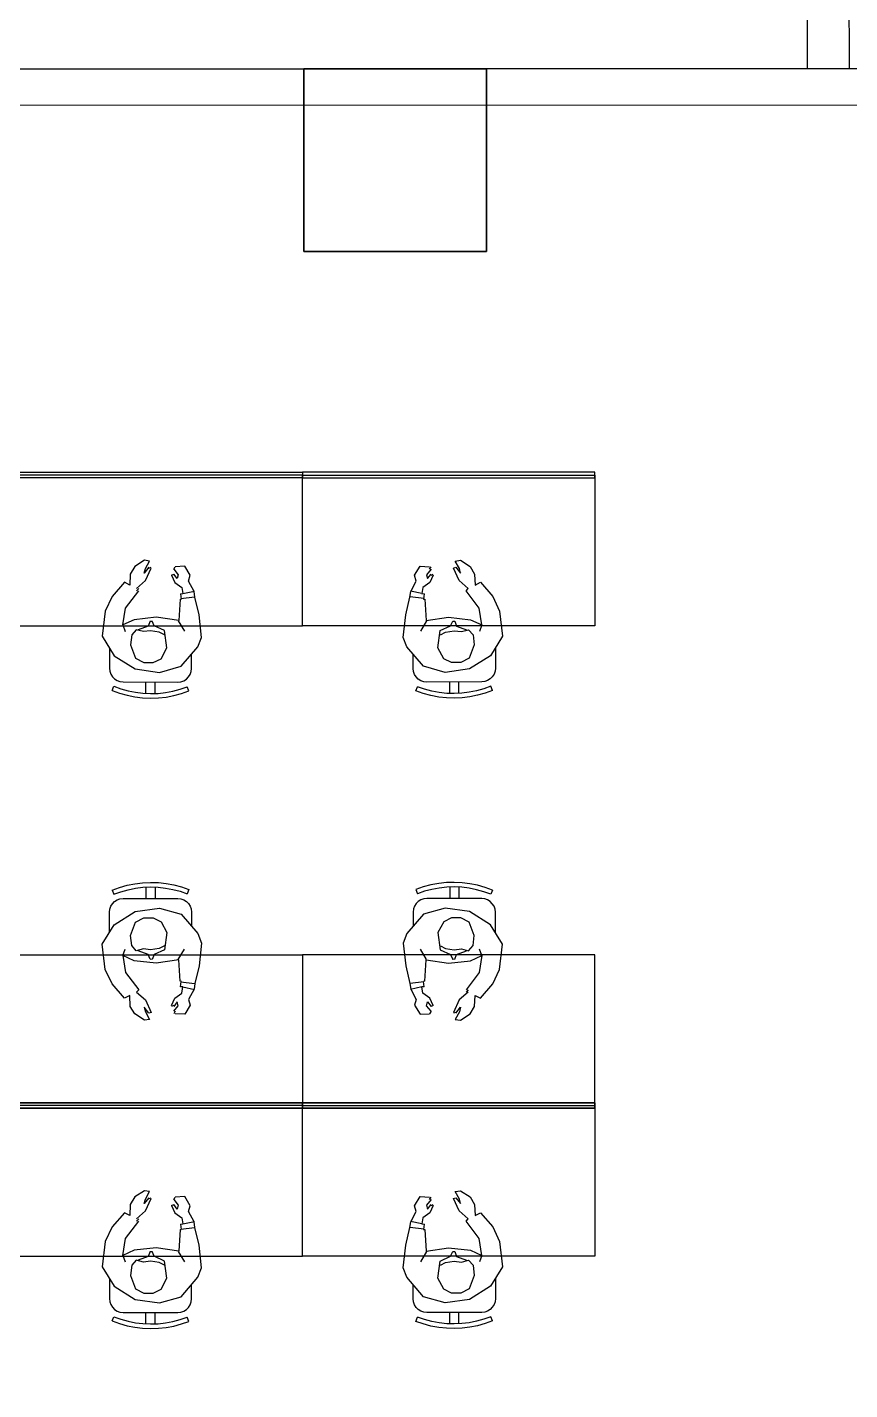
# Model space of a CAD drawing. Extents: x 0 to 23.4, y 0 to 16.5.
# Drawn here: x 15.116 to 16.298, y 11.18 to 13.137 of the extents above; entities that cross this region are included whole.
import ezdxf

# ---------------------------------------------------------------- set-up
doc = ezdxf.new("R2010")
doc.units = 0
doc.layers.get('0').update_dxf_attribs({"linetype": 'CONTINUOUS'})

msp = doc.modelspace()

# ---------------------------------------------------------------- linework, layer by layer
at = {"color": 0}
for points in [[(16.2365, 13.1954), (16.2365, 13.0773)], [(16.2968, 13.1954), (16.2969, 13.0773)], [(16.2968, 13.1954), (16.2969, 13.0773)], [(18.7535, 3.89535), (18.7494, 13.0786), (0.64551, 13.0708), (0.64947, 3.88758), (8.79889, 3.89106)], [(17.0065, 3.89464), (0.64947, 3.88758), (0.64551, 13.0708), (18.7494, 13.0786), (18.7535, 3.89535), (17.2431, 3.89469)], [(16.2365, 13.0773), (15.5135, 13.077)], [(18.7013, 3.89535), (18.6972, 13.0263), (0.69781, 13.0186), (0.70171, 3.93983), (8.79883, 3.94336)], [(15.5117, 12.4939), (15.0917, 12.4939)], [(15.5117, 12.2773), (15.5117, 12.4939)], [(15.5117, 12.2773), (15.5117, 12.4939)], [(15.5117, 12.4939), (15.9315, 12.4939)], [(15.9315, 12.4939), (15.9315, 12.2773)], [(15.9315, 12.4899), (15.9315, 12.4939)], [(15.2846, 12.3714), (15.2708, 12.3625)], [(15.2921, 12.3702), (15.2846, 12.3714)], [(15.286, 12.3594), (15.2921, 12.3702)], [(15.7311, 12.3702), (15.7386, 12.3714)], [(15.7372, 12.3594), (15.7311, 12.3702)], [(15.7386, 12.3714), (15.7524, 12.3625)], [(15.2644, 12.3517), (15.2635, 12.3359)], [(15.2708, 12.3625), (15.2644, 12.3517)], [(15.2911, 12.3614), (15.2844, 12.3529)], [(15.2844, 12.3529), (15.286, 12.3594)], [(15.2862, 12.3424), (15.2946, 12.3601)], [(15.2911, 12.3601), (15.2946, 12.3614)], [(15.3236, 12.3502), (15.3267, 12.3517)], [(15.3236, 12.3502), (15.3286, 12.3395)], [(15.3267, 12.3586), (15.329, 12.3622)], [(15.3267, 12.3586), (15.3333, 12.3506)], [(15.3319, 12.3451), (15.3267, 12.3517)], [(15.3425, 12.3628), (15.329, 12.3622)], [(15.3333, 12.3506), (15.3319, 12.3451)], [(15.3506, 12.3498), (15.3425, 12.3628)], [(15.3482, 12.3414), (15.3506, 12.3498)], [(15.6726, 12.3498), (15.6807, 12.3628)], [(15.6751, 12.3414), (15.6726, 12.3498)], [(15.6807, 12.3628), (15.6942, 12.3622)], [(15.6965, 12.3586), (15.6899, 12.3506)], [(15.6899, 12.3506), (15.6913, 12.3451)], [(15.6913, 12.3451), (15.6965, 12.3517)], [(15.6942, 12.3586), (15.6965, 12.3622)], [(15.6996, 12.3502), (15.6946, 12.3395)], [(15.6965, 12.3502), (15.6996, 12.3517)], [(15.7286, 12.3601), (15.7321, 12.3614)], [(15.7369, 12.3424), (15.7286, 12.3601)], [(15.7321, 12.3614), (15.7387, 12.3529)], [(15.7387, 12.3529), (15.7372, 12.3594)], [(15.7524, 12.3625), (15.7588, 12.3517)], [(15.7588, 12.3517), (15.7597, 12.3359)], [(15.256, 12.3398), (15.2382, 12.3193)], [(15.2635, 12.3359), (15.256, 12.3398)], [(15.2735, 12.331), (15.2862, 12.3424)], [(15.2735, 12.3277), (15.2765, 12.331)], [(15.3286, 12.3395), (15.3386, 12.3324)], [(15.3386, 12.3324), (15.3397, 12.3237)], [(15.356, 12.3268), (15.3482, 12.3414)], [(15.6672, 12.3268), (15.6751, 12.3414)], [(15.6846, 12.3324), (15.6833, 12.3237)], [(15.6946, 12.3395), (15.6846, 12.3324)], [(15.7497, 12.331), (15.7369, 12.3424)], [(15.7468, 12.3277), (15.7497, 12.331)], [(15.7597, 12.3359), (15.7674, 12.3398)], [(15.7674, 12.3398), (15.785, 12.3193)], [(15.2382, 12.3193), (15.2285, 12.2985)], [(15.2575, 12.3028), (15.2765, 12.3277)], [(15.3358, 12.3156), (15.334, 12.2847)], [(15.3358, 12.3156), (15.3374, 12.3157)], [(15.3365, 12.3233), (15.3397, 12.3237)], [(15.3365, 12.3233), (15.3374, 12.3157)], [(15.3371, 12.3163), (15.3567, 12.3187)], [(15.3397, 12.3237), (15.3565, 12.3272)], [(15.3572, 12.3186), (15.356, 12.3268)], [(15.3631, 12.2933), (15.3572, 12.3186)], [(15.6601, 12.2933), (15.666, 12.3186)], [(15.666, 12.3186), (15.6672, 12.3268)], [(15.6861, 12.3163), (15.6665, 12.3187)], [(15.6833, 12.3237), (15.6667, 12.3272)], [(15.6833, 12.3233), (15.6867, 12.3237)], [(15.6867, 12.3233), (15.6858, 12.3157)], [(15.6858, 12.3156), (15.6874, 12.3157)], [(15.6874, 12.3156), (15.6892, 12.2847)], [(15.7657, 12.3028), (15.7468, 12.3277)], [(15.785, 12.3193), (15.7946, 12.2985)], [(15.2285, 12.2985), (15.2239, 12.2623)], [(15.2539, 12.2785), (15.2575, 12.3028)], [(15.3667, 12.2607), (15.3631, 12.2933)], [(15.6565, 12.2607), (15.6601, 12.2933)], [(15.7693, 12.2785), (15.7657, 12.3028)], [(15.7946, 12.2985), (15.7993, 12.2623)], [(15.0917, 12.2773), (15.5117, 12.2773)], [(15.2701, 12.2861), (15.2539, 12.2785)], [(15.2539, 12.2785), (15.2569, 12.2692)], [(15.2728, 12.2715), (15.2664, 12.2643)], [(15.3017, 12.2895), (15.2701, 12.2861)], [(15.2832, 12.2689), (15.2728, 12.2715)], [(15.29, 12.2768), (15.2758, 12.2717)], [(15.2935, 12.2702), (15.2832, 12.2689)], [(15.2928, 12.2839), (15.29, 12.2768)], [(15.2928, 12.2839), (15.2956, 12.2842)], [(15.3058, 12.2684), (15.2935, 12.2702)], [(15.2988, 12.2772), (15.2956, 12.2842)], [(15.3135, 12.2704), (15.2988, 12.2772)], [(15.334, 12.2847), (15.3017, 12.2895)], [(15.3169, 12.2456), (15.3135, 12.2704)], [(15.3333, 12.2843), (15.3421, 12.2695)], [(15.9315, 12.2773), (15.5117, 12.2773)], [(15.6899, 12.2843), (15.6811, 12.2695)], [(15.6892, 12.2847), (15.7215, 12.2895)], [(15.7062, 12.2456), (15.7097, 12.2704)], [(15.7097, 12.2704), (15.7244, 12.2772)], [(15.7174, 12.2684), (15.7297, 12.2702)], [(15.7215, 12.2895), (15.7532, 12.2861)], [(15.7244, 12.2772), (15.7276, 12.2842)], [(15.7276, 12.2839), (15.7304, 12.2842)], [(15.7297, 12.2702), (15.74, 12.2689)], [(15.7304, 12.2839), (15.7332, 12.2768)], [(15.7332, 12.2768), (15.7474, 12.2717)], [(15.74, 12.2689), (15.7504, 12.2715)], [(15.7504, 12.2715), (15.7568, 12.2643)], [(15.7532, 12.2861), (15.7693, 12.2785)], [(15.7693, 12.2785), (15.7661, 12.2692)], [(15.2239, 12.2623), (15.2413, 12.2344)], [(15.2664, 12.2643), (15.2647, 12.2498)], [(15.3133, 12.2644), (15.3058, 12.2684)], [(15.3614, 12.247), (15.3667, 12.2607)], [(15.6618, 12.247), (15.6565, 12.2607)], [(15.7099, 12.2644), (15.7174, 12.2684)], [(15.7568, 12.2643), (15.7585, 12.2498)], [(15.7993, 12.2623), (15.7819, 12.2344)], [(15.2344, 12.2453), (15.2344, 12.2163)], [(15.2413, 12.2344), (15.2713, 12.2153)], [(15.2647, 12.2498), (15.2719, 12.2306)], [(15.3086, 12.23), (15.3169, 12.2456)], [(15.3375, 12.2191), (15.3614, 12.247)], [(15.3525, 12.2161), (15.3525, 12.2367)], [(15.6858, 12.2191), (15.6618, 12.247)], [(15.6707, 12.2161), (15.6707, 12.2367)], [(15.7146, 12.23), (15.7062, 12.2456)], [(15.7585, 12.2498), (15.7512, 12.2306)], [(15.7819, 12.2344), (15.7519, 12.2153)], [(15.7888, 12.2453), (15.7888, 12.2163)], [(15.2344, 12.2163), (15.2349, 12.212), (15.2364, 12.2078), (15.2386, 12.204), (15.2418, 12.201), (15.2456, 12.1986), (15.2496, 12.1971), (15.254, 12.1966)], [(15.2713, 12.2153), (15.3063, 12.2104)], [(15.2719, 12.2306), (15.2838, 12.2244)], [(15.2838, 12.2244), (15.2972, 12.2244)], [(15.2972, 12.2244), (15.3086, 12.23)], [(15.3063, 12.2104), (15.3375, 12.2191)], [(15.3328, 12.1965), (15.3371, 12.1969), (15.3412, 12.1984), (15.345, 12.2007), (15.3482, 12.2038), (15.3506, 12.2076), (15.3519, 12.2117), (15.3525, 12.2161)], [(15.6904, 12.1965), (15.686, 12.1969), (15.6818, 12.1984), (15.6781, 12.2007), (15.675, 12.2038), (15.6726, 12.2076), (15.6711, 12.2117), (15.6707, 12.2161)], [(15.7169, 12.2104), (15.6858, 12.2191)], [(15.726, 12.2244), (15.7146, 12.23)], [(15.7519, 12.2153), (15.7169, 12.2104)], [(15.7393, 12.2244), (15.726, 12.2244)], [(15.7512, 12.2306), (15.7393, 12.2244)], [(15.7888, 12.2163), (15.7883, 12.212), (15.7869, 12.2078), (15.7844, 12.204), (15.7814, 12.201), (15.7776, 12.1986), (15.7736, 12.1971), (15.7692, 12.1966)], [(15.254, 12.1966), (15.3328, 12.1965)], [(15.2868, 12.18), (15.2869, 12.1966)], [(15.3, 12.18), (15.3, 12.1965)], [(15.7692, 12.1966), (15.6904, 12.1965)], [(15.7232, 12.18), (15.7232, 12.1965)], [(15.7364, 12.18), (15.7363, 12.1966)], [(15.2383, 12.1845), (15.2408, 12.1905)], [(15.2383, 12.1845), (15.249, 12.1806), (15.2599, 12.1775), (15.271, 12.1753), (15.2821, 12.1739), (15.2935, 12.1734), (15.3047, 12.1738), (15.316, 12.175), (15.3269, 12.1771), (15.3379, 12.18), (15.3486, 12.1837)], [(15.2408, 12.1905), (15.251, 12.1868), (15.2614, 12.1839), (15.2719, 12.1818), (15.2826, 12.1805), (15.2935, 12.18), (15.3042, 12.1803), (15.3149, 12.1815), (15.3256, 12.1835), (15.336, 12.1862), (15.3461, 12.1898)], [(15.3486, 12.1837), (15.3461, 12.1898)], [(15.6746, 12.1837), (15.6771, 12.1898)], [(15.7847, 12.1845), (15.7742, 12.1806), (15.7633, 12.1775), (15.7522, 12.1753), (15.7411, 12.1739), (15.7297, 12.1734), (15.7185, 12.1738), (15.7074, 12.175), (15.6963, 12.1771), (15.6853, 12.18), (15.6746, 12.1837)], [(15.7822, 12.1905), (15.7722, 12.1868), (15.7618, 12.1839), (15.7512, 12.1818), (15.7406, 12.1805), (15.7297, 12.18), (15.719, 12.1803), (15.7083, 12.1815), (15.6976, 12.1835), (15.6872, 12.1862), (15.6771, 12.1898)], [(15.7847, 12.1845), (15.7822, 12.1905)], [(15.2383, 11.8978), (15.249, 11.9016), (15.2599, 11.9047), (15.271, 11.9069), (15.2821, 11.9083), (15.2935, 11.9088), (15.3047, 11.9084), (15.316, 11.9072), (15.3269, 11.9052), (15.3379, 11.9023), (15.3486, 11.8985)], [(15.2408, 11.8917), (15.251, 11.8954), (15.2614, 11.8983), (15.2719, 11.9004), (15.2826, 11.9018), (15.2935, 11.9022), (15.3042, 11.9019), (15.3149, 11.9007), (15.3256, 11.8988), (15.336, 11.896), (15.3461, 11.8925)], [(15.2868, 11.9022), (15.2869, 11.8857)], [(15.3, 11.9022), (15.3, 11.8857)], [(15.3486, 11.8985), (15.3461, 11.8925)], [(15.7847, 11.8978), (15.7742, 11.9016), (15.7633, 11.9047), (15.7522, 11.9069), (15.7411, 11.9083), (15.7297, 11.9088), (15.7185, 11.9084), (15.7074, 11.9072), (15.6963, 11.9052), (15.6853, 11.9023), (15.6746, 11.8985)], [(15.6746, 11.8985), (15.6771, 11.8925)], [(15.7822, 11.8917), (15.7722, 11.8954), (15.7618, 11.8983), (15.7512, 11.9004), (15.7406, 11.9018), (15.7297, 11.9022), (15.719, 11.9019), (15.7083, 11.9007), (15.6976, 11.8988), (15.6872, 11.896), (15.6771, 11.8925)], [(15.7232, 11.9022), (15.7232, 11.8857)], [(15.7364, 11.9022), (15.7363, 11.8857)], [(15.2344, 11.8659), (15.2349, 11.8703), (15.2364, 11.8745), (15.2386, 11.8782), (15.2418, 11.8813), (15.2456, 11.8837), (15.2496, 11.8851), (15.254, 11.8856)], [(15.2383, 11.8978), (15.2408, 11.8917)], [(15.254, 11.8856), (15.3328, 11.8858)], [(15.3328, 11.8858), (15.3371, 11.8853), (15.3412, 11.8838), (15.345, 11.8815), (15.3482, 11.8784), (15.3506, 11.8747), (15.3519, 11.8706), (15.3525, 11.8662)], [(15.6904, 11.8858), (15.686, 11.8853), (15.6818, 11.8838), (15.6781, 11.8815), (15.675, 11.8784), (15.6726, 11.8747), (15.6711, 11.8706), (15.6707, 11.8662)], [(15.7692, 11.8856), (15.6904, 11.8858)], [(15.7888, 11.8659), (15.7883, 11.8703), (15.7869, 11.8745), (15.7844, 11.8782), (15.7814, 11.8813), (15.7776, 11.8837), (15.7736, 11.8851), (15.7692, 11.8856)], [(15.7847, 11.8978), (15.7822, 11.8917)], [(15.2344, 11.8369), (15.2344, 11.8659)], [(15.2413, 11.8479), (15.2713, 11.8669)], [(15.2713, 11.8669), (15.3063, 11.8718)], [(15.3063, 11.8718), (15.3375, 11.8631)], [(15.3375, 11.8631), (15.3614, 11.8352)], [(15.3525, 11.8662), (15.3525, 11.8455)], [(15.6858, 11.8631), (15.6618, 11.8352)], [(15.6707, 11.8662), (15.6707, 11.8455)], [(15.7169, 11.8718), (15.6858, 11.8631)], [(15.7519, 11.8669), (15.7169, 11.8718)], [(15.7819, 11.8479), (15.7519, 11.8669)], [(15.7888, 11.8369), (15.7888, 11.8659)], [(15.2239, 11.8199), (15.2413, 11.8479)], [(15.2647, 11.8325), (15.2719, 11.8516)], [(15.2719, 11.8516), (15.2838, 11.8578)], [(15.2838, 11.8578), (15.2972, 11.8579)], [(15.2972, 11.8579), (15.3086, 11.8522)], [(15.3086, 11.8522), (15.3169, 11.8367)], [(15.7146, 11.8522), (15.7062, 11.8367)], [(15.726, 11.8579), (15.7146, 11.8522)], [(15.7393, 11.8578), (15.726, 11.8579)], [(15.7512, 11.8516), (15.7393, 11.8578)], [(15.7585, 11.8325), (15.7512, 11.8516)], [(15.7993, 11.8199), (15.7819, 11.8479)], [(15.2664, 11.8179), (15.2647, 11.8325)], [(15.3169, 11.8367), (15.3135, 11.8118)], [(15.3614, 11.8352), (15.3667, 11.8216)], [(15.3667, 11.8216), (15.3631, 11.7889)], [(15.6618, 11.8352), (15.6565, 11.8216)], [(15.6565, 11.8216), (15.6601, 11.7889)], [(15.7062, 11.8367), (15.7097, 11.8118)], [(15.7568, 11.8179), (15.7585, 11.8325)], [(15.0917, 11.8049), (15.5117, 11.8049)], [(15.2285, 11.7837), (15.2239, 11.8199)], [(15.2539, 11.8038), (15.2569, 11.813)], [(15.2539, 11.8038), (15.2575, 11.7793)], [(15.2701, 11.7961), (15.2539, 11.8038)], [(15.2728, 11.8107), (15.2664, 11.8179)], [(15.2832, 11.8134), (15.2728, 11.8107)], [(15.29, 11.8054), (15.2758, 11.8105)], [(15.2935, 11.8121), (15.2832, 11.8134)], [(15.2928, 11.7984), (15.29, 11.8054)], [(15.3058, 11.8138), (15.2935, 11.8121)], [(15.2988, 11.8051), (15.2956, 11.798)], [(15.3135, 11.8118), (15.2988, 11.8051)], [(15.3133, 11.8178), (15.3058, 11.8138)], [(15.3333, 11.798), (15.3421, 11.8128)], [(15.5117, 11.8049), (15.5117, 11.5884)], [(15.9315, 11.8049), (15.5117, 11.8049)], [(15.5117, 11.8049), (15.5117, 11.5884)], [(15.6899, 11.798), (15.6811, 11.8128)], [(15.7097, 11.8118), (15.7244, 11.8051)], [(15.7099, 11.8178), (15.7174, 11.8138)], [(15.7174, 11.8138), (15.7297, 11.8121)], [(15.7244, 11.8051), (15.7276, 11.798)], [(15.7297, 11.8121), (15.74, 11.8134)], [(15.7304, 11.7984), (15.7332, 11.8054)], [(15.7332, 11.8054), (15.7474, 11.8105)], [(15.74, 11.8134), (15.7504, 11.8107)], [(15.7504, 11.8107), (15.7568, 11.8179)], [(15.7532, 11.7961), (15.7693, 11.8038)], [(15.7693, 11.8038), (15.7657, 11.7793)], [(15.7693, 11.8038), (15.7661, 11.813)], [(15.7946, 11.7837), (15.7993, 11.8199)], [(15.9315, 11.5884), (15.9315, 11.8049)], [(15.2382, 11.7629), (15.2285, 11.7837)], [(15.3017, 11.7928), (15.2701, 11.7961)], [(15.2956, 11.7984), (15.2928, 11.798)], [(15.334, 11.7976), (15.3017, 11.7928)], [(15.3358, 11.7667), (15.334, 11.7976)], [(15.3631, 11.7889), (15.3572, 11.7637)], [(15.6601, 11.7889), (15.666, 11.7637)], [(15.6874, 11.7667), (15.6892, 11.7976)], [(15.6892, 11.7976), (15.7215, 11.7928)], [(15.7215, 11.7928), (15.7532, 11.7961)], [(15.7304, 11.7984), (15.7276, 11.798)], [(15.785, 11.7629), (15.7946, 11.7837)], [(15.256, 11.7424), (15.2382, 11.7629)], [(15.2575, 11.7793), (15.2765, 11.7546)], [(15.3374, 11.7667), (15.3358, 11.7665)], [(15.3365, 11.7589), (15.3374, 11.7665)], [(15.3371, 11.7659), (15.3567, 11.7635)], [(15.3572, 11.7637), (15.356, 11.7554)], [(15.666, 11.7637), (15.6672, 11.7554)], [(15.6861, 11.7659), (15.6665, 11.7635)], [(15.6874, 11.7667), (15.6858, 11.7665)], [(15.6867, 11.7589), (15.6858, 11.7665)], [(15.7657, 11.7793), (15.7468, 11.7546)], [(15.7674, 11.7424), (15.785, 11.7629)], [(15.2635, 11.7462), (15.256, 11.7424)], [(15.2644, 11.7306), (15.2635, 11.7462)], [(15.2765, 11.7546), (15.2735, 11.7513)], [(15.2735, 11.7513), (15.2862, 11.7399)], [(15.3236, 11.732), (15.3286, 11.7427)], [(15.3286, 11.7427), (15.3386, 11.7498)], [(15.3397, 11.7589), (15.3365, 11.7586)], [(15.3386, 11.7498), (15.3397, 11.7586)], [(15.3397, 11.7586), (15.3565, 11.755)], [(15.356, 11.7554), (15.3482, 11.7408)], [(15.6833, 11.7586), (15.6667, 11.755)], [(15.6672, 11.7554), (15.6751, 11.7408)], [(15.6867, 11.7589), (15.6833, 11.7586)], [(15.6846, 11.7498), (15.6833, 11.7586)], [(15.6946, 11.7427), (15.6846, 11.7498)], [(15.6996, 11.732), (15.6946, 11.7427)], [(15.7497, 11.7513), (15.7369, 11.7399)], [(15.7497, 11.7546), (15.7468, 11.7513)], [(15.7588, 11.7306), (15.7597, 11.7462)], [(15.7597, 11.7462), (15.7674, 11.7424)], [(15.2708, 11.7198), (15.2644, 11.7306)], [(15.2844, 11.7294), (15.286, 11.7228)], [(15.2911, 11.7208), (15.2844, 11.7294)], [(15.286, 11.7228), (15.2921, 11.712)], [(15.2862, 11.7399), (15.2946, 11.7221)], [(15.2946, 11.7221), (15.2911, 11.7208)], [(15.3267, 11.732), (15.3236, 11.7306)], [(15.3319, 11.7371), (15.3267, 11.7306)], [(15.3267, 11.7237), (15.3333, 11.7316)], [(15.329, 11.7237), (15.3267, 11.72)], [(15.3333, 11.7316), (15.3319, 11.7371)], [(15.3506, 11.7324), (15.3425, 11.7194)], [(15.3482, 11.7408), (15.3506, 11.7324)], [(15.6751, 11.7408), (15.6726, 11.7324)], [(15.6726, 11.7324), (15.6807, 11.7194)], [(15.6899, 11.7316), (15.6913, 11.7371)], [(15.6965, 11.7237), (15.6899, 11.7316)], [(15.6913, 11.7371), (15.6965, 11.7306)], [(15.6965, 11.7237), (15.6942, 11.72)], [(15.6996, 11.732), (15.6965, 11.7306)], [(15.7369, 11.7399), (15.7286, 11.7221)], [(15.7321, 11.7221), (15.7286, 11.7208)], [(15.7372, 11.7228), (15.7311, 11.712)], [(15.7321, 11.7208), (15.7387, 11.7294)], [(15.7387, 11.7294), (15.7372, 11.7228)], [(15.7524, 11.7198), (15.7588, 11.7306)], [(15.2846, 11.7108), (15.2708, 11.7198)], [(15.2921, 11.712), (15.2846, 11.7108)], [(15.3425, 11.7194), (15.329, 11.72)], [(15.6807, 11.7194), (15.6942, 11.72)], [(15.7311, 11.712), (15.7386, 11.7108)], [(15.7386, 11.7108), (15.7524, 11.7198)], [(15.5117, 11.5884), (15.0917, 11.5884)], [(15.5117, 11.5884), (15.0917, 11.5884)], [(15.5117, 11.3718), (15.5117, 11.5884)], [(15.5117, 11.3718), (15.5117, 11.5884)], [(15.5117, 11.5884), (15.9315, 11.5884)], [(15.5117, 11.5884), (15.9315, 11.5884)], [(15.9315, 11.5923), (15.9315, 11.5884)], [(15.9315, 11.5884), (15.9315, 11.3718)], [(15.9315, 11.5845), (15.9315, 11.5884)], [(15.2708, 11.457), (15.2644, 11.4462)], [(15.2846, 11.466), (15.2708, 11.457)], [(15.2911, 11.4559), (15.2844, 11.4474)], [(15.2844, 11.4474), (15.286, 11.454)], [(15.2921, 11.4647), (15.2846, 11.466)], [(15.286, 11.454), (15.2921, 11.4647)], [(15.2862, 11.437), (15.2946, 11.4546)], [(15.2911, 11.4546), (15.2946, 11.4559)], [(15.3267, 11.4531), (15.329, 11.4568)], [(15.3267, 11.4531), (15.3333, 11.4452)], [(15.3425, 11.4574), (15.329, 11.4568)], [(15.3506, 11.4444), (15.3425, 11.4574)], [(15.6726, 11.4444), (15.6807, 11.4574)], [(15.6807, 11.4574), (15.6942, 11.4568)], [(15.6965, 11.4531), (15.6899, 11.4452)], [(15.6942, 11.4531), (15.6965, 11.4568)], [(15.7286, 11.4546), (15.7321, 11.4559)], [(15.7369, 11.437), (15.7286, 11.4546)], [(15.7311, 11.4647), (15.7386, 11.466)], [(15.7372, 11.454), (15.7311, 11.4647)], [(15.7321, 11.4559), (15.7387, 11.4474)], [(15.7387, 11.4474), (15.7372, 11.454)], [(15.7386, 11.466), (15.7524, 11.457)], [(15.7524, 11.457), (15.7588, 11.4462)], [(15.256, 11.4343), (15.2382, 11.4139)], [(15.2635, 11.4305), (15.256, 11.4343)], [(15.2644, 11.4462), (15.2635, 11.4305)], [(15.2735, 11.4256), (15.2862, 11.437)], [(15.3236, 11.4448), (15.3267, 11.4462)], [(15.3236, 11.4448), (15.3286, 11.4341)], [(15.3319, 11.4396), (15.3267, 11.4462)], [(15.3286, 11.4341), (15.3386, 11.427)], [(15.3333, 11.4452), (15.3319, 11.4396)], [(15.3482, 11.4359), (15.3506, 11.4444)], [(15.356, 11.4214), (15.3482, 11.4359)], [(15.6672, 11.4214), (15.6751, 11.4359)], [(15.6751, 11.4359), (15.6726, 11.4444)], [(15.6946, 11.4341), (15.6846, 11.427)], [(15.6899, 11.4452), (15.6913, 11.4396)], [(15.6913, 11.4396), (15.6965, 11.4462)], [(15.6996, 11.4448), (15.6946, 11.4341)], [(15.6965, 11.4448), (15.6996, 11.4462)], [(15.7497, 11.4256), (15.7369, 11.437)], [(15.7588, 11.4462), (15.7597, 11.4305)], [(15.7597, 11.4305), (15.7674, 11.4343)], [(15.7674, 11.4343), (15.785, 11.4139)], [(15.2382, 11.4139), (15.2285, 11.393)], [(15.2575, 11.3974), (15.2765, 11.4222)], [(15.2735, 11.4222), (15.2765, 11.4256)], [(15.3358, 11.4101), (15.334, 11.3792)], [(15.3358, 11.4101), (15.3374, 11.4103)], [(15.3365, 11.4179), (15.3397, 11.4182)], [(15.3365, 11.4179), (15.3374, 11.4103)], [(15.3371, 11.4109), (15.3567, 11.4133)], [(15.3386, 11.427), (15.3397, 11.4182)], [(15.3397, 11.4182), (15.3565, 11.4218)], [(15.3572, 11.4131), (15.356, 11.4214)], [(15.3631, 11.3879), (15.3572, 11.4131)], [(15.6601, 11.3879), (15.666, 11.4131)], [(15.666, 11.4131), (15.6672, 11.4214)], [(15.6861, 11.4109), (15.6665, 11.4133)], [(15.6833, 11.4182), (15.6667, 11.4218)], [(15.6846, 11.427), (15.6833, 11.4182)], [(15.6833, 11.4179), (15.6867, 11.4182)], [(15.6867, 11.4179), (15.6858, 11.4103)], [(15.6858, 11.4101), (15.6874, 11.4103)], [(15.6874, 11.4101), (15.6892, 11.3792)], [(15.7468, 11.4222), (15.7497, 11.4256)], [(15.7657, 11.3974), (15.7468, 11.4222)], [(15.785, 11.4139), (15.7946, 11.393)], [(15.2285, 11.393), (15.2239, 11.3568)], [(15.2539, 11.373), (15.2575, 11.3974)], [(15.7693, 11.373), (15.7657, 11.3974)], [(15.7946, 11.393), (15.7993, 11.3568)], [(15.0917, 11.3718), (15.5117, 11.3718)], [(15.2701, 11.3807), (15.2539, 11.373)], [(15.2539, 11.373), (15.2569, 11.3638)], [(15.3017, 11.384), (15.2701, 11.3807)], [(15.29, 11.3714), (15.2758, 11.3663)], [(15.2928, 11.3784), (15.29, 11.3714)], [(15.2928, 11.3784), (15.2956, 11.3788)], [(15.2988, 11.3717), (15.2956, 11.3788)], [(15.3135, 11.3649), (15.2988, 11.3717)], [(15.334, 11.3792), (15.3017, 11.384)], [(15.3333, 11.3788), (15.3421, 11.364)], [(15.3667, 11.3552), (15.3631, 11.3879)], [(15.9315, 11.3718), (15.5117, 11.3718)], [(15.6565, 11.3552), (15.6601, 11.3879)], [(15.6899, 11.3788), (15.6811, 11.364)], [(15.6892, 11.3792), (15.7215, 11.384)], [(15.7097, 11.3649), (15.7244, 11.3717)], [(15.7215, 11.384), (15.7532, 11.3807)], [(15.7244, 11.3717), (15.7276, 11.3788)], [(15.7276, 11.3784), (15.7304, 11.3788)], [(15.7304, 11.3784), (15.7332, 11.3714)], [(15.7332, 11.3714), (15.7474, 11.3663)], [(15.7532, 11.3807), (15.7693, 11.373)], [(15.7693, 11.373), (15.7661, 11.3638)], [(15.2239, 11.3568), (15.2413, 11.3289)], [(15.2664, 11.3589), (15.2647, 11.3443)], [(15.2728, 11.366), (15.2664, 11.3589)], [(15.2832, 11.3634), (15.2728, 11.366)], [(15.2935, 11.3647), (15.2832, 11.3634)], [(15.3058, 11.363), (15.2935, 11.3647)], [(15.3133, 11.359), (15.3058, 11.363)], [(15.3169, 11.3401), (15.3135, 11.3649)], [(15.3614, 11.3416), (15.3667, 11.3552)], [(15.6618, 11.3416), (15.6565, 11.3552)], [(15.7062, 11.3401), (15.7097, 11.3649)], [(15.7099, 11.359), (15.7174, 11.363)], [(15.7174, 11.363), (15.7297, 11.3647)], [(15.7297, 11.3647), (15.74, 11.3634)], [(15.74, 11.3634), (15.7504, 11.366)], [(15.7504, 11.366), (15.7568, 11.3589)], [(15.7568, 11.3589), (15.7585, 11.3443)], [(15.7993, 11.3568), (15.7819, 11.3289)], [(15.2344, 11.3398), (15.2344, 11.3109)], [(15.2647, 11.3443), (15.2719, 11.3252)], [(15.3086, 11.3246), (15.3169, 11.3401)], [(15.3375, 11.3136), (15.3614, 11.3416)], [(15.3525, 11.3106), (15.3525, 11.3312)], [(15.6858, 11.3136), (15.6618, 11.3416)], [(15.6707, 11.3106), (15.6707, 11.3312)], [(15.7146, 11.3246), (15.7062, 11.3401)], [(15.7585, 11.3443), (15.7512, 11.3252)], [(15.7888, 11.3398), (15.7888, 11.3109)], [(15.2413, 11.3289), (15.2713, 11.3098)], [(15.2719, 11.3252), (15.2838, 11.319)], [(15.2838, 11.319), (15.2972, 11.3189)], [(15.2972, 11.3189), (15.3086, 11.3246)], [(15.3063, 11.305), (15.3375, 11.3136)], [(15.7169, 11.305), (15.6858, 11.3136)], [(15.726, 11.3189), (15.7146, 11.3246)], [(15.7393, 11.319), (15.726, 11.3189)], [(15.7512, 11.3252), (15.7393, 11.319)], [(15.7819, 11.3289), (15.7519, 11.3098)], [(15.2344, 11.3109), (15.2349, 11.3065), (15.2364, 11.3023), (15.2386, 11.2986), (15.2418, 11.2955), (15.2456, 11.2931), (15.2496, 11.2917), (15.254, 11.2911)], [(15.2713, 11.3098), (15.3063, 11.305)], [(15.3328, 11.291), (15.3371, 11.2914), (15.3412, 11.2929), (15.345, 11.2953), (15.3482, 11.2983), (15.3506, 11.3021), (15.3519, 11.3063), (15.3525, 11.3106)], [(15.6904, 11.291), (15.686, 11.2914), (15.6818, 11.2929), (15.6781, 11.2953), (15.675, 11.2983), (15.6726, 11.3021), (15.6711, 11.3063), (15.6707, 11.3106)], [(15.7519, 11.3098), (15.7169, 11.305)], [(15.7888, 11.3109), (15.7883, 11.3065), (15.7869, 11.3023), (15.7844, 11.2986), (15.7814, 11.2955), (15.7776, 11.2931), (15.7736, 11.2917), (15.7692, 11.2911)], [(15.2383, 11.279), (15.2408, 11.285)], [(15.2383, 11.279), (15.249, 11.2751), (15.2599, 11.2721), (15.271, 11.2699), (15.2821, 11.2685), (15.2935, 11.268), (15.3047, 11.2683), (15.316, 11.2695), (15.3269, 11.2716), (15.3379, 11.2745), (15.3486, 11.2782)], [(15.2408, 11.285), (15.251, 11.2814), (15.2614, 11.2784), (15.2719, 11.2764), (15.2826, 11.275), (15.2935, 11.2745), (15.3042, 11.2749), (15.3149, 11.276), (15.3256, 11.278), (15.336, 11.2808), (15.3461, 11.2843)], [(15.254, 11.2911), (15.3328, 11.291)], [(15.2868, 11.2746), (15.2869, 11.2911)], [(15.3, 11.2745), (15.3, 11.2911)], [(15.3486, 11.2782), (15.3461, 11.2843)], [(15.6746, 11.2782), (15.6771, 11.2843)], [(15.7847, 11.279), (15.7742, 11.2751), (15.7633, 11.2721), (15.7522, 11.2699), (15.7411, 11.2685), (15.7297, 11.268), (15.7185, 11.2683), (15.7074, 11.2695), (15.6963, 11.2716), (15.6853, 11.2745), (15.6746, 11.2782)], [(15.7822, 11.285), (15.7722, 11.2814), (15.7618, 11.2784), (15.7512, 11.2764), (15.7406, 11.275), (15.7297, 11.2745), (15.719, 11.2749), (15.7083, 11.276), (15.6976, 11.278), (15.6872, 11.2808), (15.6771, 11.2843)], [(15.7692, 11.2911), (15.6904, 11.291)], [(15.7232, 11.2745), (15.7232, 11.2911)], [(15.7364, 11.2746), (15.7363, 11.2911)], [(15.7847, 11.279), (15.7822, 11.285)]]:
    msp.add_lwpolyline(points, dxfattribs=at)
for points in [[(15.776, 13.0773), (15.7761, 12.8148), (15.5136, 12.8147), (15.5135, 13.0772), (15.776, 13.0773)], [(15.776, 13.0773), (15.7761, 12.8148), (15.5136, 12.8147), (15.5135, 13.0772), (15.776, 13.0773)], [(15.5135, 13.0772), (15.5136, 12.8147), (15.7761, 12.8148), (15.776, 13.0773), (15.5135, 13.0772)], [(15.5117, 12.4899), (15.0917, 12.4899), (15.0917, 12.4978), (15.5117, 12.4978), (15.5117, 12.4899)], [(15.5117, 12.4899), (15.9315, 12.4899), (15.9315, 12.4978), (15.5117, 12.4978), (15.5117, 12.4899)], [(15.5117, 11.5845), (15.0917, 11.5845), (15.0917, 11.5923), (15.5117, 11.5923), (15.5117, 11.5845)], [(15.5117, 11.5923), (15.0917, 11.5923), (15.0917, 11.5845), (15.5117, 11.5845), (15.5117, 11.5923)], [(15.5117, 11.5845), (15.9315, 11.5845), (15.9315, 11.5923), (15.5117, 11.5923), (15.5117, 11.5845)], [(15.5117, 11.5923), (15.9315, 11.5923), (15.9315, 11.5845), (15.5117, 11.5845), (15.5117, 11.5923)]]:
    msp.add_lwpolyline(points, close=True, dxfattribs=at)

doc.saveas('drawing.dxf')
